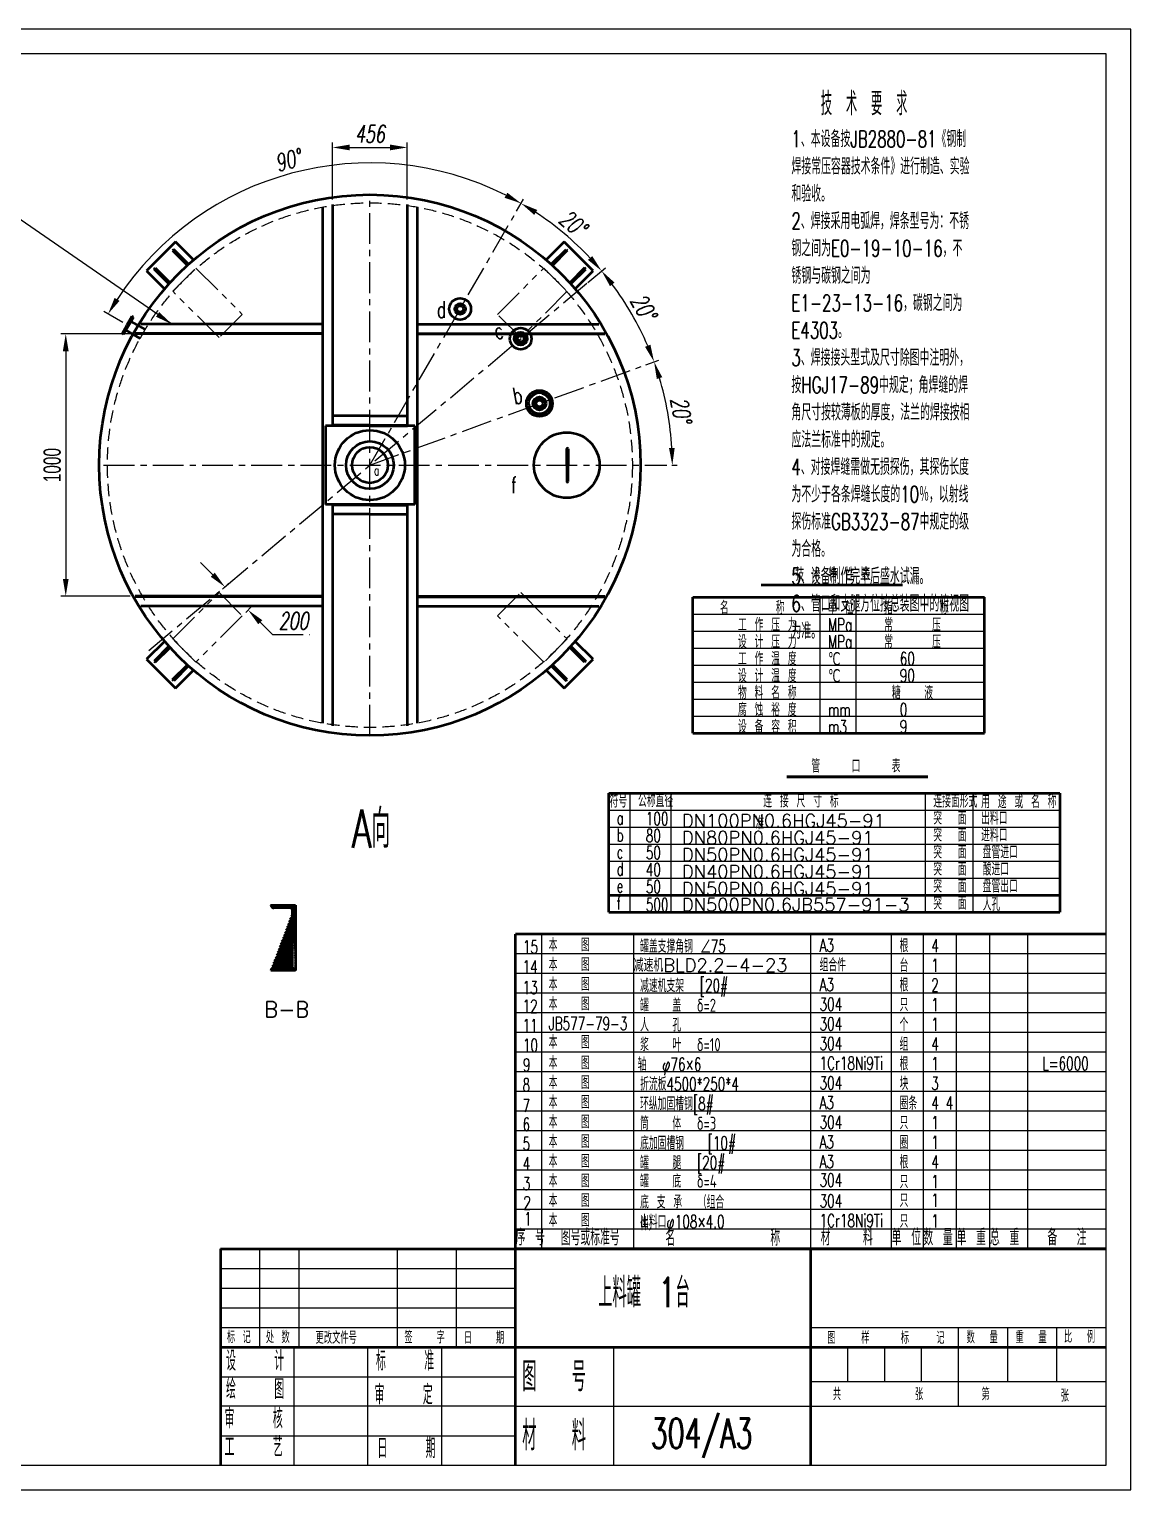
# Model space of a CAD drawing. Header units: inches. Extents: x 13027 to 25627, y 2 to 8912.
# Drawn here: x 18911 to 25627, y 2 to 8912 of the extents above; entities that cross this region are included whole.
import ezdxf

# ---------------------------------------------------------------- set-up
doc = ezdxf.new("R2010")
doc.units = ezdxf.units.IN
doc.header["$LTSCALE"] = 150
doc.header["$MEASUREMENT"] = 0
for name, pattern in [('CENTER', [2, 1.25, -0.25, 0.25, -0.25]), ('DASHED', [0.75, 0.5, -0.25]), ('PHANTOM', [2.5, 1.25, -0.25, 0.25, -0.25, 0.25, -0.25])]:
    doc.linetypes.add(name, pattern=pattern)
for name, color, linetype in [('双点线', 6, 'PHANTOM'), ('点划线', 1, 'CENTER'), ('细实线', 5, 'Continuous'), ('虚线', 4, 'DASHED')]:
    doc.layers.add(name, color=color, linetype=linetype)
doc.layers.add('粗实线', color=3, linetype='Continuous', lineweight=50)
doc.styles.add('DIM', font='italicc.shx', dxfattribs={"width": 0.67})
doc.styles.add('HZ', font='txt.shx', dxfattribs={"bigfont": 'hztxt.shx'})
doc.styles.add('汉字', font='txt.shx', dxfattribs={"width": 0.67, "bigfont": 'gbcbig.shx'})
doc.dimstyles.new('机械', dxfattribs={"dimtxt": 3.5, "dimasz": 3.5, "dimexe": 1, "dimexo": 1, "dimgap": 1, "dimtad": 1, "dimtoh": 1, "dimdec": 0, "dimzin": 0, "dimdsep": 46, "dimtxsty": 'DIM', "dimcen": -3.5, "dimadec": 0, "dimazin": 0, "dimtp": 0.05, "dimtm": 0.05, "dimtfac": 1, "dimtdec": 0, "dimtofl": 0, "dimtmove": 0, "dimatfit": 3, "dimfxl": 0, "dimtolj": 1, "dimtzin": 0, "dimarcsym": 0})

# ---------------------------------------------------------------- blocks, each defined once
blk = doc.blocks.new('*D10')
at = {"layer": 'Defpoints', "color": 0, "lineweight": -2}
for p in [(19556.6, 7052.5), (19134, 5452.5), (19556.6, 5452.5)]:
    blk.add_point(p, dxfattribs=at)
at = {"layer": '细实线', "color": 0, "lineweight": -2}
for p, q in [((19526.6, 7052.5), (19104, 7052.5)), ((19134, 6947.5), (19134, 5557.5)), ((19526.6, 5452.5), (19104, 5452.5))]:
    blk.add_line(p, q, dxfattribs=at)
for points in [[(19116.5, 6947.5), (19151.5, 6947.5), (19134, 7052.5)], [(19116.5, 5557.5), (19151.5, 5557.5), (19134, 5452.5)]]:
    blk.add_solid(points, dxfattribs=at)
at = {"layer": '细实线', "color": 0, "insert": (19051.5, 6252.5), "char_height": 105, "attachment_point": 5, "rotation": 90, "style": 'DIM'}
blk.add_mtext('\\A1;{\\f??|b0|i0|c0|p54;1000}', dxfattribs=at)
blk = doc.blocks.new('*D9')
at = {"layer": 'Defpoints', "color": 0, "lineweight": -2}
for p in [(22641.3, 6854.2), (22819.3, 6466.5), (19365, 6252.5), (20988.2, 6252.5), (22798.2, 6252.5)]:
    blk.add_point(p, dxfattribs=at)
at = {"layer": '细实线', "color": 0, "lineweight": -2}
for p, q in [((22669.5, 6864.5), (22748.8, 6893.3)), ((22828.2, 6252.5), (22861.8, 6252.5))]:
    blk.add_line(p, q, dxfattribs=at)
blk.add_arc((20988.2, 6252.5), 1843.5, 3.26376, 16.73624, dxfattribs=at)
for points in [[(22737.1, 6777.9), (22770.3, 6788.9), (22720.6, 6883)], [(22846.3, 6358), (22811.3, 6357), (22831.8, 6252.5)]]:
    blk.add_solid(points, dxfattribs=at)
at = {"layer": '细实线', "color": 0, "insert": (22885, 6587), "char_height": 105, "attachment_point": 5, "rotation": 280, "style": 'DIM'}
blk.add_mtext('\\A1;20°', dxfattribs=at)
blk = doc.blocks.new('*D11')
at = {"layer": 'Defpoints', "color": 0, "lineweight": -2}
for p in [(21216.2, 8190.4), (20760.2, 7843), (21216.2, 7843)]:
    blk.add_point(p, dxfattribs=at)
at = {"layer": '细实线', "color": 0, "lineweight": -2}
for p, q in [((20760.2, 7873), (20760.2, 8220.4)), ((21216.2, 7873), (21216.2, 8220.4)), ((20865.2, 8190.4), (21111.2, 8190.4))]:
    blk.add_line(p, q, dxfattribs=at)
for points in [[(20865.2, 8207.9), (20865.2, 8172.9), (20760.2, 8190.4)], [(21111.2, 8207.9), (21111.2, 8172.9), (21216.2, 8190.4)]]:
    blk.add_solid(points, dxfattribs=at)
at = {"layer": '细实线', "color": 0, "insert": (20988.2, 8272.9), "char_height": 105, "attachment_point": 5, "style": 'DIM'}
blk.add_mtext('\\A1;456', dxfattribs=at)
blk = doc.blocks.new('*D34')
at = {"layer": 'Defpoints', "color": 0, "lineweight": -2}
for p in [(20068.8, 5474.7), (20245.7, 5368.4), (20210.4, 5333.1)]:
    blk.add_point(p, dxfattribs=at)
at = {"layer": '双点线', "color": 0, "lineweight": -2}
for p, q in [((20029.9, 5584.2), (19955.6, 5658.5)), ((20090, 5495.9), (20125.3, 5531.2)), ((20231.6, 5354.3), (20266.9, 5389.6)), ((20319.9, 5294.2), (20394.2, 5219.9)), ((20394.2, 5219.9), (20621.8, 5219.9))]:
    blk.add_line(p, q, dxfattribs=at)
for points in [[(20042.3, 5596.6), (20017.5, 5571.8), (20104.1, 5510)], [(20332.3, 5306.5), (20307.6, 5281.8), (20245.7, 5368.4)]]:
    blk.add_solid(points, dxfattribs=at)
at = {"layer": '双点线', "color": 0, "lineweight": -2, "insert": (20523, 5302.4), "char_height": 105, "attachment_point": 5, "style": 'DIM'}
blk.add_mtext('\\A1;200', dxfattribs=at)
blk = doc.blocks.new('*D36')
at = {"layer": 'Defpoints', "color": 0, "lineweight": -2}
for p in [(22292.7, 7347.1), (22635.7, 7079.9), (22641.3, 6854.2), (20988.2, 6252.5)]:
    blk.add_point(p, dxfattribs=at)
at = {"layer": '细实线', "color": 0, "lineweight": -2}
for p, q in [((22315.7, 7366.4), (22423.5, 7456.8)), ((22669.5, 6864.5), (22748.8, 6893.3))]:
    blk.add_line(p, q, dxfattribs=at)
blk.add_arc((20988.2, 6252.5), 1843.5, 23.26376, 36.73624, dxfattribs=at)
for points in [[(22451.9, 7344.3), (22479.4, 7366.1), (22400.5, 7437.5)], [(22698.2, 6987.1), (22665.6, 6974.2), (22720.6, 6883)]]:
    blk.add_solid(points, dxfattribs=at)
at = {"layer": '细实线', "color": 0, "insert": (22656.2, 7215.5), "char_height": 105, "attachment_point": 5, "rotation": 300, "style": 'DIM'}
blk.add_mtext('\\A1;20°', dxfattribs=at)
blk = doc.blocks.new('*D37')
at = {"layer": 'Defpoints', "color": 0, "lineweight": -2}
for p in [(21867.8, 7776), (22253.4, 7593.5), (22292.7, 7347.1), (20988.2, 6252.5)]:
    blk.add_point(p, dxfattribs=at)
at = {"layer": '细实线', "color": 0, "lineweight": -2}
for p, q in [((21882.8, 7802), (21925, 7875)), ((22315.7, 7366.4), (22423.5, 7456.8))]:
    blk.add_line(p, q, dxfattribs=at)
blk.add_arc((20988.2, 6252.5), 1843.5, 43.26376, 56.73624, dxfattribs=at)
for points in [[(21990.2, 7779.1), (22008.6, 7808.9), (21910, 7849.1)], [(22343.8, 7527.6), (22317.6, 7504.4), (22400.5, 7437.5)]]:
    blk.add_solid(points, dxfattribs=at)
at = {"layer": '细实线', "color": 0, "insert": (22226.3, 7727.9), "char_height": 105, "attachment_point": 5, "rotation": 320, "style": 'DIM'}
blk.add_mtext('\\A1;20°', dxfattribs=at)
blk = doc.blocks.new('*D38')
at = {"layer": 'Defpoints', "color": 0, "lineweight": -2}
for p in [(20988.2, 8096.1), (21867.8, 7776), (19507.3, 7107.5), (20988.2, 6252.5)]:
    blk.add_point(p, dxfattribs=at)
at = {"layer": '细实线', "color": 0, "lineweight": -2}
for p, q in [((21882.8, 7802), (21925, 7875)), ((19481.4, 7122.5), (19365.7, 7189.3))]:
    blk.add_line(p, q, dxfattribs=at)
blk.add_arc((20988.2, 6252.5), 1843.5, 63.26376, 146.73624, dxfattribs=at)
for points in [[(21825.9, 7914.4), (21809.3, 7883.6), (21910, 7849.1)], [(19461.7, 7254.5), (19431.9, 7272.9), (19391.7, 7174.3)]]:
    blk.add_solid(points, dxfattribs=at)
at = {"layer": '细实线', "color": 0, "insert": (20489.7, 8112.9), "char_height": 105, "attachment_point": 5, "rotation": 15, "style": 'DIM'}
blk.add_mtext('\\A1;90°', dxfattribs=at)

msp = doc.modelspace()

# ---------------------------------------------------------------- hatches: boundary and pattern name
at = {"layer": '粗实线'}
h = msp.add_hatch(dxfattribs=at)
h.set_pattern_fill('ANSI31', color=0, scale=60, style=0)
h.set_pattern_definition([(45, (5811.027, -3169.0315), (-5.303301, 5.303301), [])])
edge = h.paths.add_edge_path()
edge.add_arc((20403.2, 3569), 18, 180, 270)
edge.add_line((20385.2, 3569), (20535.2, 3569))
edge.add_arc((20499.2, 3533), 18, 0, 90)
edge.add_line((20499.2, 3551), (20403.2, 3551))
edge.add_line((20535.2, 3569), (20535.2, 3169))
edge.add_line((20517.2, 3205), (20517.2, 3533))
edge.add_line((20535.2, 3169), (20385.2, 3169))
edge.add_line((20403.2, 3187), (20499.2, 3187))
edge.add_arc((20403.2, 3169), 18, 90, 180)

# ---------------------------------------------------------------- linework, layer by layer
for points in [[(13026.5, 1.8), (25626.5, 1.8), (25626.5, 8911.8), (13026.5, 8911.8)], [(13776.5, 151.8), (25476.5, 151.8), (25476.5, 8761.8), (13776.5, 8761.8)]]:
    msp.add_lwpolyline(points, close=True)
at = {"layer": '双点线', "color": 4, "lineweight": -2}
for points in [[(19927.7, 7454.7), (20210.4, 7171.9), (20068.8, 7030.4), (19786.1, 7313.1)], [(22190.4, 7313.1), (21907.7, 7030.4), (21766.1, 7171.9), (22048.8, 7454.7)], [(19786.1, 5191.9), (20068.8, 5474.7), (20210.4, 5333.1), (19927.7, 5050.4)], [(22048.8, 5050.4), (21766.1, 5333.1), (21907.7, 5474.7), (22190.4, 5191.9)]]:
    msp.add_lwpolyline(points, close=True, dxfattribs=at)
at = {"layer": '点划线'}
for p, q in [((20988.2, 4602.5), (20988.2, 7902.5)), ((20988.2, 6252.5), (21867.8, 7776)), ((19640, 5121.2), (22312.9, 7364)), ((20988.2, 6252.5), (22641.3, 6854.2)), ((19365, 6252.5), (22798.2, 6252.5))]:
    msp.add_line(p, q, dxfattribs=at)
msp.add_circle((22021.9, 6628.7), 60, dxfattribs=at)
at = {"layer": '粗实线', "color": 0}
for p, q in [((20760.2, 7843), (20760.2, 6492.5)), ((21216.2, 7843), (21216.2, 6492.5)), ((20700.2, 7826.7), (20700.2, 4678.3)), ((21276.2, 7826.7), (21276.2, 4678.3)), ((19803.8, 7613.7), (19627.1, 7436.9)), ((19913.3, 7504.3), (19803.8, 7613.7)), ((22172.6, 7613.7), (22063.2, 7504.3)), ((22349.4, 7436.9), (22172.6, 7613.7)), ((19792.6, 7568.3), (19785.6, 7561.2)), ((19785.6, 7561.2), (19875.7, 7471)), ((19883.1, 7477.8), (19792.6, 7568.3)), ((22093.3, 7477.8), (22184, 7568.2)), ((22191.1, 7561.2), (22100.8, 7471)), ((22184, 7568.2), (22191.1, 7561.2)), ((19627.1, 7436.9), (19736.5, 7327.5)), ((19672.5, 7448.3), (19679.6, 7455.4)), ((19763, 7357.6), (19672.5, 7448.3)), ((19679.6, 7455.4), (19769.7, 7365)), ((22296.9, 7455.2), (22206.8, 7365)), ((22213.5, 7357.6), (22304, 7448.1)), ((22240, 7327.5), (22349.4, 7436.9)), ((22304, 7448.1), (22296.9, 7455.2)), ((19537.5, 7159.8), (19506.3, 7105.6)), ((19514.9, 7100.6), (19546.2, 7154.8)), ((19514.9, 7100.6), (19531.4, 7129.2)), ((19531.4, 7129.2), (19618, 7079.2)), ((19546.2, 7154.8), (19537.5, 7159.8)), ((19477.2, 7055.3), (19506.3, 7105.6)), ((19485.8, 7050.3), (19477.2, 7055.3)), ((19514.9, 7100.6), (19485.8, 7050.3)), ((19514.9, 7100.6), (19500.6, 7075.8)), ((19500.6, 7075.8), (19587.2, 7025.8)), ((20700.2, 7052.5), (19556.6, 7052.5)), ((20700.2, 7056.5), (19558.8, 7056.5)), ((20700.2, 7112.5), (19591.8, 7112.5)), ((21276.2, 7112.5), (22384.7, 7112.5)), ((21276.2, 7056.5), (22417.6, 7056.5)), ((21276.2, 7052.5), (22419.9, 7052.5)), ((20990, 6552.5), (20762, 6552.5)), ((20990, 6552.5), (21218, 6552.5)), ((21263, 6492.5), (20717, 6492.5)), ((20717, 6492.5), (20717, 6252.5)), ((20990, 6496.5), (20762, 6496.5)), ((20990, 6492.5), (20762, 6492.5)), ((20990, 6496.5), (21218, 6496.5)), ((20990, 6492.5), (21218, 6492.5)), ((21263, 6012.5), (21263, 6492.5)), ((22188.2, 6252.5), (22188.2, 6351.6)), ((22196.2, 6351.6), (22196.2, 6252.5)), ((20717, 6252.5), (20717, 6012.5)), ((22188.2, 6252.5), (22188.2, 6153.4)), ((22196.2, 6153.4), (22196.2, 6252.5)), ((21263, 6012.5), (20717, 6012.5)), ((20760.2, 6012.5), (20760.2, 4662)), ((20990, 6012.5), (20762, 6012.5)), ((20990, 6008.5), (20762, 6008.5)), ((20990, 6012.5), (21218, 6012.5)), ((20990, 6008.5), (21218, 6008.5)), ((21216.2, 6012.5), (21216.2, 4662)), ((20990, 5952.5), (20762, 5952.5)), ((20990, 5952.5), (21218, 5952.5)), ((20700.2, 5452.5), (19556.6, 5452.5)), ((20700.2, 5448.5), (19558.8, 5448.5)), ((21276.2, 5452.5), (22419.9, 5452.5)), ((21276.2, 5448.5), (22417.6, 5448.5)), ((20700.2, 5392.5), (19591.8, 5392.5)), ((21276.2, 5392.5), (22384.7, 5392.5)), ((19736.5, 5177.5), (19627.1, 5068.1)), ((22349.4, 5068.1), (22240, 5177.5)), ((19763, 5147.4), (19672.5, 5056.9)), ((19679.5, 5049.8), (19769.7, 5140)), ((22296.9, 5049.7), (22206.8, 5140)), ((22213.5, 5147.4), (22304, 5056.7)), ((19627.1, 5068.1), (19803.8, 4891.3)), ((19672.5, 5056.9), (19679.5, 5049.8)), ((19785.4, 4943.9), (19875.7, 5034)), ((19883.1, 5027.3), (19792.4, 4936.8)), ((19803.8, 4891.3), (19913.3, 5000.8)), ((22063.2, 5000.8), (22172.6, 4891.3)), ((22093.3, 5027.3), (22183.8, 4936.7)), ((22190.9, 4943.8), (22100.8, 5034)), ((22172.6, 4891.3), (22349.4, 5068.1)), ((22304, 5056.7), (22296.9, 5049.7)), ((19792.4, 4936.8), (19785.4, 4943.9)), ((22183.8, 4936.7), (22190.9, 4943.8)), ((20385.2, 3569), (20535.2, 3569)), ((20385.2, 3569), (20385.2, 3569)), ((20385.2, 3569), (20385.2, 3569)), ((20535.2, 3569), (20535.2, 3169)), ((20499.2, 3551), (20403.2, 3551)), ((20517.2, 3205), (20517.2, 3533)), ((20535.2, 3169), (20385.2, 3169)), ((20385.2, 3169), (20385.2, 3169)), ((20385.2, 3169), (20385.2, 3169)), ((20403.2, 3187), (20499.2, 3187))]:
    msp.add_line(p, q, dxfattribs=at)
at = {"layer": '粗实线'}
for p, q in [((22957.8, 5446.4), (24734.6, 5446.4)), ((22957.8, 4616.9), (22957.8, 5446.4)), ((23374.1, 5522.9), (24234.4, 5522.9)), ((23374.1, 5522), (24234.4, 5522)), ((24734.6, 4616.9), (24734.6, 5446.4)), ((22957.8, 4616.9), (24734.6, 4616.9)), ((23530.1, 4352.8), (24390.4, 4352.8)), ((23530.1, 4351.9), (24390.4, 4351.9)), ((22444, 4250.7), (25193.5, 4250.7)), ((22444, 3524.9), (22444, 4250.7)), ((25193.5, 4250.7), (25193.5, 3524.9)), ((22444, 3628.6), (25193.5, 3628.6)), ((22444, 3524.9), (25193.5, 3524.9)), ((25476.5, 3391.8), (21876.5, 3391.8)), ((21876.5, 1471.8), (21876.5, 3391.8)), ((20076.5, 1471.8), (25476.5, 1471.8)), ((20076.5, 1471.8), (20076.5, 151.8)), ((25476.5, 1471.8), (21876.5, 1471.8)), ((21876.5, 151.8), (21876.5, 1471.8)), ((23676.5, 151.8), (23676.5, 1471.8)), ((20076.5, 871.8), (21876.5, 871.8)), ((21876.5, 871.8), (23676.5, 871.8)), ((23676.5, 871.8), (25476.5, 871.8))]:
    msp.add_line(p, q, dxfattribs=at)
at = {"layer": '粗实线', "color": 0}
for centre, radius in [((20988.2, 6252.5), 1650), ((21538.2, 7205.1), 66), ((21538.2, 7205.1), 33.2), ((21538.2, 7205.1), 20), ((21907.5, 7023.9), 66), ((21907.5, 7023.9), 40), ((21907.5, 7023.9), 33.2), ((21907.5, 7023.9), 20), ((22021.9, 6628.7), 80), ((22021.9, 6628.7), 66), ((22021.9, 6628.7), 40), ((22021.9, 6628.7), 33.2), ((22021.9, 6628.7), 20), ((20988.2, 6252.5), 213.2), ((22188.2, 6252.5), 200), ((20988.2, 6252.5), 145.3), ((20988.2, 6252.5), 109.1)]:
    msp.add_circle(centre, radius, dxfattribs=at)
for centre, radius, start, end in [((22192.2, 6351.6), 4, 0, 180), ((22192.2, 6153.4), 4, 180, 0), ((20403.2, 3569), 18, 180, 270), ((20499.2, 3533), 18, 0, 90), ((20403.2, 3169), 18, 90, 180), ((20499.2, 3205), 18, 270, 0)]:
    msp.add_arc(centre, radius, start, end, dxfattribs=at)
at = {"layer": '细实线', "color": 4, "lineweight": -2}
msp.add_line((19587.2, 7025.8), (19618, 7079.2), dxfattribs=at)
at = {"layer": '细实线'}
for p, q in [((23733.6, 4616.9), (23733.6, 5446.4)), ((23952.6, 4616.9), (23952.6, 5446.4)), ((22957.8, 5342.7), (24734.6, 5342.7)), ((22957.8, 5239), (24734.6, 5239)), ((22957.8, 5135.3), (24734.6, 5135.3)), ((22957.8, 5031.7), (24734.6, 5031.7)), ((22957.8, 4928), (24734.6, 4928)), ((22957.8, 4824.3), (24734.6, 4824.3)), ((22957.8, 4720.6), (24734.6, 4720.6)), ((22574.8, 3524.9), (22574.8, 4250.7)), ((22824.7, 3524.9), (22824.7, 4250.7)), ((24375.2, 3524.9), (24375.2, 4250.7)), ((24666.7, 3524.9), (24666.7, 4250.7)), ((22444, 4147), (25193.5, 4147)), ((22444, 4043.3), (25193.5, 4043.3)), ((22444, 3939.6), (25193.5, 3939.6)), ((22444, 3836), (25193.5, 3836)), ((22444, 3732.3), (25193.5, 3732.3)), ((22036.5, 1471.8), (22036.5, 3391.8)), ((22596.5, 1471.8), (22596.5, 3391.8)), ((23676.5, 1471.8), (23676.5, 3391.8)), ((24168.9, 1471.8), (24168.9, 3391.8)), ((24362.1, 1471.8), (24362.1, 3391.8)), ((24565, 1471.8), (24565, 3391.8)), ((24768, 1471.8), (24768, 3391.8)), ((24999.9, 1471.8), (24999.9, 3391.8)), ((25476.5, 3271.8), (21876.5, 3271.8)), ((25476.5, 3151.8), (21876.5, 3151.8)), ((25476.5, 3031.8), (21876.5, 3031.8)), ((25476.5, 2911.8), (21876.5, 2911.8)), ((25476.5, 2791.8), (21876.5, 2791.8)), ((25476.5, 2671.8), (21876.5, 2671.8)), ((25476.5, 2551.8), (21876.5, 2551.8)), ((25476.5, 2431.8), (21876.5, 2431.8)), ((25476.5, 2311.8), (21876.5, 2311.8)), ((25476.5, 2191.8), (21876.5, 2191.8)), ((25476.5, 2071.8), (21876.5, 2071.8)), ((25476.5, 1951.8), (21876.5, 1951.8)), ((25476.5, 1831.8), (21876.5, 1831.8)), ((25476.5, 1711.8), (21876.5, 1711.8)), ((25476.5, 1591.8), (21876.5, 1591.8)), ((20316.5, 871.8), (20316.5, 1471.8)), ((20556.5, 871.8), (20556.5, 1471.8)), ((21156.5, 871.8), (21156.5, 1471.8)), ((21516.5, 871.8), (21516.5, 1471.8)), ((20076.5, 1351.8), (21876.5, 1351.8)), ((20076.5, 1231.8), (21876.5, 1231.8)), ((20076.5, 1111.8), (21876.5, 1111.8)), ((20076.5, 991.8), (21876.5, 991.8)), ((23676.5, 991.8), (25476.5, 991.8)), ((24576.5, 511.8), (24576.5, 991.8)), ((24876.5, 661.8), (24876.5, 991.8)), ((25176.5, 661.8), (25176.5, 991.8)), ((20526.5, 151.8), (20526.5, 871.8)), ((20976.5, 151.8), (20976.5, 871.8)), ((21426.5, 151.8), (21426.5, 871.8)), ((22474.8, 151.8), (22474.8, 871.8)), ((23901.5, 661.8), (23901.5, 871.8)), ((24126.5, 661.8), (24126.5, 871.8)), ((24351.5, 661.8), (24351.5, 871.8)), ((20076.5, 691.8), (21876.5, 691.8)), ((23676.5, 661.8), (25476.5, 661.8)), ((21876.5, 511.8), (20076.5, 511.8)), ((21876.5, 511.8), (25476.5, 511.8)), ((20076.5, 331.8), (21876.5, 331.8))]:
    msp.add_line(p, q, dxfattribs=at)
at = {"layer": '虚线', "color": 0}
for p, q in [((20756.2, 7842), (20756.2, 6492.5)), ((21220.2, 7842), (21220.2, 6492.5)), ((20756.2, 6012.5), (20756.2, 4663.1)), ((21220.2, 6012.5), (21220.2, 4663.1))]:
    msp.add_line(p, q, dxfattribs=at)
msp.add_circle((20988.2, 6252.5), 1600, dxfattribs=at)
at = {"layer": '虚线'}
msp.add_circle((20988.2, 6252.5), 1600, dxfattribs=at)

# ---------------------------------------------------------------- texts
at = {"style": '汉字', "width": 0.67}
for s, height, p in [('上料罐 1台', 180, (22380.3, 1115.1)), ('比  例', 75, (25219, 898.4)), ('标 记', 75, (20116.6, 896.3)), ('处 数', 75, (20353.9, 896.3)), ('更改文件号', 75, (20657.3, 892.4)), ('签   字', 75, (21198.2, 895.1)), ('日   期', 75, (21560.3, 892.4)), ('图', 75, (23776.3, 892.4)), ('样', 75, (23983.2, 892.4)), ('标', 75, (24224.7, 892.4)), ('记', 75, (24440.3, 892.4)), ('数  量', 75, (24625.6, 895)), ('重  量', 75, (24923.6, 895.4)), ('设   计', 120, (20111.3, 728.8)), ('标   准', 120, (21025.4, 728.8)), ('图  号', 180, (21917.1, 602.6)), ('绘   图', 120, (20111.3, 556.5)), ('审   定', 120, (21016.8, 522.1)), ('共', 75, (23810.7, 547.9)), ('张', 75, (24310.9, 547.9)), ('第', 75, (24716.2, 547.9)), ('张', 75, (25199.1, 539.3)), ('审   核', 120, (20102.7, 375.6)), ('304/A3', 180, (22700.2, 256.1)), ('材  料', 180, (21917.1, 242.6)), ('工   艺', 120, (20102.7, 203.4)), ('日   期', 120, (21034, 194.8))]:
    msp.add_text(s, height=height, dxfattribs=at).set_placement(p)
at = {"layer": '粗实线', "style": '汉字', "width": 0.67}
msp.add_text('A向', height=232.92, dxfattribs=at).set_placement((20877.9, 3918.7))
at = {"layer": '粗实线', "color": 0, "style": 'HZ'}
msp.add_text('B-B', height=94.36, dxfattribs=at).set_placement((20343.6, 2885.4))
at = {"layer": '细实线', "style": '汉字', "width": 0.67}
for s, height, p in [('d', 101.3, (21397.7, 7151.1)), ('a', 60.8, (21013.2, 6189.8))]:
    msp.add_text(s, height=height, dxfattribs=at).set_placement(p)
for s, p in [('c', (21756, 7018.3)), ('b', (21870.4, 6623.2))]:
    msp.add_text(s, height=101.3, rotation=10, dxfattribs=at).set_placement(p)
at = {"layer": '细实线', "color": 0, "style": '汉字'}
for s, p in [('DN100PN0.6HGJ45-91', (22889.9, 4043.3)), ('DN80PN0.6HGJ45-91', (22889.9, 3939.6)), ('DN50PN0.6HGJ45-91', (22889.9, 3836)), ('DN40PN0.6HGJ45-91', (22889.9, 3732.3)), ('DN50PN0.6HGJ45-91', (22889.9, 3628.6)), ('DN500PN0.6JB557-91-3', (22889.9, 3531)), ('减速机BLD2.2-4-23', (22596.5, 3162.2))]:
    msp.add_text(s, height=80, dxfattribs=at).set_placement(p)
at = {"layer": '细实线', "color": 0, "style": '汉字', "width": 0.67}
for s, height, p in [('15', 80, (21921.2, 3273.4)), ('14', 80, (21919, 3151.5)), ('13', 80, (21919, 3025.2)), ('12', 80, (21919, 2911.2)), ('11', 80, (21919, 2793.1)), ('10', 80, (21921.2, 2673.4)), ('9', 80, (21921.2, 2553.4)), ('8', 80, (21919, 2431.5)), ('7', 80, (21919, 2305.2)), ('6', 80, (21919, 2191.2)), ('5', 80, (21919, 2073.1)), ('4', 80, (21919, 1950.9)), ('3', 80, (21919.9, 1829.7)), ('2', 80, (21923.8, 1711.8)), ('1', 80, (21928.3, 1614.7)), ('序 号', 99.22, (21876.5, 1492.6)), (' 图号或标准号', 99.22, (22092.6, 1492.6)), ('   名         称', 99.22, (22596.5, 1489.7)), (' 材   料', 99.22, (23676.5, 1492.6)), ('单 位', 99.22, (24168.9, 1492.6)), ('数 量', 99.22, (24362.1, 1492.6)), ('单 重', 99.22, (24565, 1492.6)), ('总 重', 99.22, (24768, 1492.6)), ('  备  注', 99.22, (24999.9, 1492.6))]:
    msp.add_text(s, height=height, dxfattribs=at).set_placement(p)
at = {"layer": '细实线', "color": 0, "attachment_point": 1, "style": '汉字'}
for s, insert, char_height, width in [('   {\\H1.417x;技 术 要 求\\P}1、本设备按JB2880-81《钢制焊接常压容器技术条件》进行制造、实验和验收。\\P2、焊接采用电弧焊，焊条型号为：不锈钢之间为E0-19-10-16，不锈钢与碳钢之间为E1-23-13-16，碳钢之间为E4303。\\P3、焊接接头型式及尺寸除图中注明外，按HGJ17-89中规定；角焊缝的焊角尺寸按较薄板的厚度，法兰的焊接按相应法兰标准中的规定。\\P4、对接焊缝需做无损探伤，其探伤长度为不少于各条焊缝长度的10％，以射线探伤标准GB3323-87中规定的级为合格。\\P5、设备制作完毕后盛水试漏。\\P6、管口和支腿方位按总装图中的俯视图为准。', (23557.9, 8528.4), 100, 1083.454), ('技 术 特 性 表', (23581.8, 5627.1), 80, 560), ('  名      称', (23026.5, 5422.8), 80, 560), (' 单 位', (23733.6, 5422.8), 80, 560), ('   指      标', (23979.6, 5422.8), 80, 560), ('  工 作 压 力', (23136.2, 5319.2), 80, 560), (' MPa', (23733.6, 5319.2), 80, 560), ('   常     压', (23979.6, 5319.2), 80, 560), ('  设 计 压 力', (23136.2, 5215.5), 80, 560), (' MPa', (23733.6, 5215.5), 80, 560), ('   常     压', (23979.6, 5215.5), 80, 560), ('  工 作 温 度', (23136.2, 5111.8), 80, 560), (' ℃', (23733.6, 5111.8), 80, 560), ('     60   ', (23979.6, 5111.8), 80, 560), ('  设 计 温 度', (23136.2, 5008.1), 80, 560), (' ℃', (23733.6, 5008.1), 80, 560), ('     90   ', (23979.6, 5008.1), 80, 560), ('  物 料 名 称', (23136.2, 4904.4), 80, 560), ('    糖   液', (23979.6, 4904.4), 80, 560), ('  腐 蚀 裕 度', (23136.2, 4800.8), 80, 560), (' mm', (23733.6, 4800.8), 80, 560), ('     0', (23979.6, 4800.8), 80, 560), ('  设 备 容 积', (23136.2, 4697.1), 80, 560), (' m3', (23733.6, 4697.1), 80, 560), ('     9', (23979.6, 4697.1), 80, 560), ('管    口    表', (23679.4, 4457.1), 80, 560), (' 符号', (22401.4, 4243.6), 80, 560), (' 公称直径', (22574.8, 4246.4), 80, 560), (' 连 接 尺 寸 标 准', (23338.5, 4244.2), 80, 560), (' 连接面形式', (24375.2, 4243.6), 80, 560), (' 用 途 或 名 称', (24666.7, 4239.8), 80, 560), (' a', (22444, 4139.7), 80, 560), ('  100', (22574.8, 4135.9), 80, 560), (' 突  面', (24375.2, 4139.7), 80, 560), (' 出料口', (24666.7, 4139.7), 80, 560), (' b', (22444, 4036), 80, 560), ('  80', (22574.8, 4032.2), 80, 560), (' 突  面', (24375.2, 4036), 80, 560), (' 进料口', (24666.7, 4036), 80, 560), ('  50', (22574.8, 3928.5), 80, 560), (' 突  面', (24375.2, 3932.4), 80, 560), ('盘管进口', (24723.9, 3932.4), 80, 560), (' c', (22444, 3932.4), 80, 560), (' 突  面', (24375.2, 3828.7), 80, 560), ('酸进口', (24723.9, 3828.7), 80, 560), (' d', (22444, 3828.7), 80, 560), ('  40', (22574.8, 3824.8), 80, 560), (' e', (22444, 3725), 80, 560), ('  50', (22574.8, 3721.1), 80, 560), (' 突  面', (24375.2, 3725), 80, 560), (' 突  面', (24375.2, 3725), 80, 560), ('盘管出口', (24723.9, 3725), 80, 560), (' f', (22444, 3621.3), 80, 560), ('  500', (22574.8, 3610.1), 80, 560), (' 突  面', (24375.2, 3621.3), 80, 560), ('人孔', (24723.9, 3614), 80, 560), ('本   图', (22077.6, 3366.2), 80, 560), ('罐盖支撑角钢 ∠75', (22635.4, 3357.5), 80, 560), ('A3', (23729.6, 3363.7), 80, 560), ('根', (24217, 3360.9), 80, 560), ('4', (24410.3, 3360.9), 80, 560), ('本   图', (22077.6, 3246.2), 80, 560), ('组合件', (23729.6, 3243.7), 80, 560), ('台', (24217, 3240.9), 80, 560), ('1', (24410.3, 3240.9), 80, 560), ('本   图', (22077.6, 3126.2), 80, 560), ('减速机支架  [20#', (22635.4, 3117.5), 80, 560), ('A3', (23729.6, 3123.7), 80, 560), ('根', (24217, 3120.9), 80, 560), ('2', (24410.3, 3120.9), 80, 560), ('本   图', (22077.6, 3006.2), 80, 560), ('罐   盖  δ=2', (22635.4, 2997.5), 80, 560), ('304', (23729.6, 3003.7), 80, 560), ('只', (24217, 3000.9), 80, 560), ('1', (24410.3, 3000.9), 80, 560), ('JB577-79-3', (22077.6, 2886.2), 80, 560), ('人   孔', (22635.4, 2877.5), 80, 560), ('304', (23729.6, 2883.7), 80, 560), ('个', (24217, 2880.9), 80, 560), ('1', (24410.3, 2880.9), 80, 560), ('本   图', (22077.6, 2773), 80, 560), ('浆   叶  δ=10', (22635.4, 2757.5), 80, 560), ('304', (23729.6, 2763.7), 80, 560), ('组', (24217, 2760.9), 80, 560), ('4', (24410.3, 2760.9), 80, 560), ('本   图', (22077.6, 2646.2), 80, 560), ('  轴  φ76×6', (22525.2, 2637.5), 80, 560), ('1Cr18Ni9Ti', (23729.6, 2643.7), 80, 560), ('根', (24217, 2640.9), 80, 560), ('1', (24410.3, 2640.9), 80, 560), ('L=6000', (25087.6, 2642), 80, 560), ('本   图', (22077.6, 2526.2), 80, 560), ('折流板4500*250*4', (22635.4, 2517.5), 80, 734.817), ('304', (23729.6, 2523.7), 80, 560), ('块', (24217, 2520.9), 80, 560), ('3', (24410.3, 2520.9), 80, 560), ('本   图', (22077.6, 2406.2), 80, 560), ('环纵加固槽钢[8#', (22635.4, 2397.5), 80, 560), ('条', (24271.2, 2400.9), 80, 560), ('A3', (23729.6, 2403.7), 80, 560), ('圈', (24217, 2400.9), 80, 560), ('4', (24410.3, 2400.9), 80, 560), ('4', (24498.5, 2400.9), 80, 560), ('本   图', (22077.6, 2286.2), 80, 560), ('筒   体  δ=3', (22635.4, 2277.5), 80, 560), ('304', (23729.6, 2283.7), 80, 560), ('只', (24217, 2280.9), 80, 560), ('1', (24410.3, 2280.9), 80, 560), ('本   图', (22077.6, 2166.2), 80, 560), ('底加固槽钢   [10#', (22635.4, 2157.5), 80, 560), ('A3', (23729.6, 2163.7), 80, 560), ('圈', (24217, 2160.9), 80, 560), ('1', (24410.3, 2160.9), 80, 560), ('本   图', (22077.6, 2046.2), 80, 560), ('罐   腿  [20#', (22635.4, 2037.5), 80, 560), ('A3', (23729.6, 2043.7), 80, 560), ('根', (24217, 2040.9), 80, 560), ('4', (24410.3, 2040.9), 80, 560), ('本   图', (22077.6, 1926.2), 80, 560), ('罐   底  δ=4', (22635.4, 1924.2), 80, 560), ('304', (23729.6, 1930.4), 80, 560), ('只', (24217, 1920.9), 80, 560), ('1', (24410.3, 1920.9), 80, 560), ('本   图', (22077.6, 1806.2), 80, 560), ('底 支 承  （组合件）', (22635.4, 1797.5), 80, 560), ('304', (23729.6, 1803.7), 80, 560), ('只', (24217, 1807.7), 80, 560), ('1', (24410.3, 1807.7), 80, 560), ('本   图', (22077.6, 1686.2), 80, 560), ('出料口φ108×4.0', (22635.4, 1677.5), 80, 560), ('1Cr18Ni9Ti', (23729.6, 1683.7), 80, 560), ('只', (24217, 1680.9), 80, 560), ('1', (24410.3, 1680.9), 80, 560)]:
    msp.add_mtext(s, dxfattribs=dict(at, insert=insert, char_height=char_height, width=width))
at = {"layer": '细实线', "insert": (21849.4, 6182.1), "char_height": 101.3, "width": 443.465, "attachment_point": 1, "style": '汉字'}
msp.add_mtext('f', dxfattribs=at)

# ---------------------------------------------------------------- dimensions: what is measured, and where the dimension line sits
at = {"layer": '双点线', "color": 5, "lineweight": -2}
dim = msp.add_aligned_dim(p1=(20068.8, 5474.7), p2=(20210.4, 5333.1), distance=49.9, dimstyle='机械', override={"dimscale": 30}, dxfattribs=at)
dim.commit()
dim.dimension.update_dxf_attribs({"geometry": '*D34', "text_midpoint": (20523, 5302.4)})
at = {"layer": '细实线'}
for base, p1, p2, picture, middle in [((20988.2, 8096.1), (21867.8, 7776), (19507.3, 7107.5), '*D38', (20489.7, 8112.9)), ((22253.4, 7593.5), (22292.7, 7347.1), (21867.8, 7776), '*D37', (22226.3, 7727.9)), ((22635.7, 7079.9), (22641.3, 6854.2), (22292.7, 7347.1), '*D36', (22656.2, 7215.5))]:
    dim = msp.add_angular_dim_3p(base=base, center=(20988.2, 6252.5), p1=p1, p2=p2, dimstyle='机械', override={"dimscale": 30}, dxfattribs=at)
    dim.commit()
    dim.dimension.update_dxf_attribs({"geometry": picture, "text_midpoint": middle})
dim = msp.add_linear_dim(base=(21216.2, 8190.4), p1=(20760.2, 7843), p2=(21216.2, 7843), dimstyle='机械', override={"dimscale": 30}, dxfattribs=at)
dim.commit()
dim.dimension.update_dxf_attribs({"geometry": '*D11', "text_midpoint": (20988.2, 8272.9)})
dim = msp.add_linear_dim(base=(19134, 5452.5), p1=(19556.6, 7052.5), p2=(19556.6, 5452.5), angle=90, text='{\\f??|b0|i0|c0|p54;1000}', dimstyle='机械', override={"dimscale": 30}, dxfattribs=at)
dim.commit()
dim.dimension.update_dxf_attribs({"geometry": '*D10', "text_midpoint": (19051.5, 6252.5)})
dim = msp.add_angular_dim_2l(base=(22819.3, 6466.5), line1=((19365, 6252.5), (22798.2, 6252.5)), line2=((20988.2, 6252.5), (22641.3, 6854.2)), dimstyle='机械', override={"dimscale": 30}, dxfattribs=at)
dim.commit()
dim.dimension.update_dxf_attribs({"geometry": '*D9', "text_midpoint": (22885, 6587)})

# ---------------------------------------------------------------- leaders
at = {"layer": '细实线', "annotation_type": 0, "has_hookline": 1, "hookline_direction": 1, "text_width": 113.9}
msp.add_leader([(19780.5, 7112.5), (18561.1, 7953.1), (18456.1, 7953.1)], dimstyle='机械', override={"dimscale": 30, "dimgap": 1, "dimtad": 0}, dxfattribs=at)

doc.saveas('drawing.dxf')
